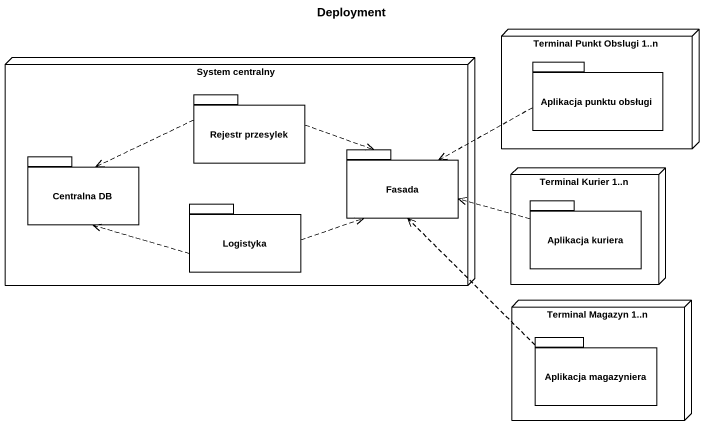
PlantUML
@startuml
title Deployment
node "Terminal Punkt Obslugi 1..n" as Terminal_Punkt_Obslugi_1_n {
  package "Aplikacja punktu obsługi" as Aplikacja_punktu_obsługi {
  }
}
node "System centralny" as System_centralny {
  package "Rejestr przesylek" as Rejestr_przesylek {
  }
  package "Centralna DB" as Centralna_DB {
  }
  package Fasada {
  }
  package Logistyka {
  }
}
node "Terminal Kurier 1..n" as Terminal_Kurier_1_n {
  package "Aplikacja kuriera" as Aplikacja_kuriera {
  }
}
node "Terminal Magazyn 1..n" as Terminal_Magazyn_1_n {
  package "Aplikacja magazyniera" as Aplikacja_magazyniera {
  }
}
Aplikacja_punktu_obsługi .left.> Fasada
Rejestr_przesylek .left.> Centralna_DB
Rejestr_przesylek .right.> Fasada
Logistyka .left.> Centralna_DB
Logistyka .right.> Fasada
Aplikacja_kuriera .left.> Fasada
Aplikacja_magazyniera .up.> Fasada
@enduml
